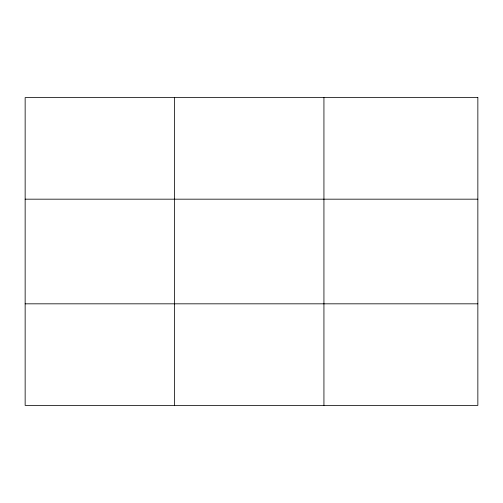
<?xml version="1.0" encoding="UTF-8"?>
<svg xmlns="http://www.w3.org/2000/svg" width="503" height="503" viewBox="0 0 503 503"><rect width="100%" height="100%" fill="white"/><g stroke="black" fill="none" stroke-linecap="round" stroke-linejoin="round"><path stroke-width="0.75" d="M174.541 405.393L174.541 97.607M323.932 405.393L323.932 97.607M25.15 199.175L477.85 199.175M25.15 303.825L477.85 303.825M477.85 97.607L477.85 405.393L25.15 405.393L25.15 97.607L477.85 97.607"/></g></svg>
